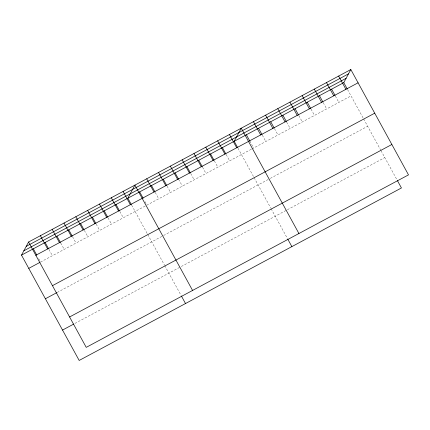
<?xml version="1.0" encoding="UTF-8"?>
<svg xmlns="http://www.w3.org/2000/svg" width="430" height="430" viewBox="0 0 430 430"><rect width="100%" height="100%" fill="white"/><g stroke="black" fill="none" stroke-linecap="round" stroke-linejoin="round"><path stroke-width="0.32" stroke-dasharray="2.15 1.61" d="M145.147 206.077L40.571 262.047L38.05 257.441M251.308 149.258L146.92 205.126L145.028 201.67M251.889 148.947L351.025 95.89M57.206 292.432L162.965 235.833M163.556 235.516L269.105 179.025M270.266 178.402L367.661 126.275M74.938 323.425L180.105 267.137M181.288 266.503L384.802 157.584M347.558 89.553L363.35 118.395M363.656 118.959L380.674 150.049M380.991 150.624L397.127 180.089M335.384 96.067L338.851 102.404M323.209 102.587L326.676 108.919M311.03 109.102L314.502 115.439M298.855 115.616L302.328 121.953M286.681 122.131L290.153 128.468M274.507 128.651L277.979 134.988M262.332 135.165L265.804 141.502M249.841 141.104L253.63 148.017M237.983 148.2L253.775 177.042M254.082 177.606L270.787 208.109M271.104 208.69L287.552 238.736M226.169 154.52L229.636 160.858M214.35 160.847L217.822 167.184M202.535 167.168L206.002 173.505M190.716 173.494L194.188 179.831M178.584 179.24L182.368 186.158M167.082 186.142L170.554 192.479M155.268 192.468L158.734 198.805M131.634 205.115L147.425 233.963M147.732 234.522L164.437 265.03M164.754 265.611L181.202 295.657M119.819 211.442L123.286 217.779M108 217.763L111.472 224.1M96.186 224.089L99.653 230.426M84.366 230.415L87.838 236.753M72.552 236.736L76.019 243.074M60.732 243.063L64.204 249.4M48.918 249.389L52.385 255.721"/><path stroke-width="0.64" d="M397.433 180.654L401.437 187.969L79.168 360.453L21.5 255.124L28.563 242.031L350.832 69.547L408.5 174.876L86.226 347.359L28.563 242.031M21.5 255.124L343.774 82.641L350.832 69.547M26.23 246.352L348.504 73.869M23.833 250.803L346.102 78.319M35.814 255.28L358.088 82.796M28.756 268.374L39.979 262.364M52.449 285.665L374.723 113.181M45.392 298.759L56.615 292.749M69.59 316.974L391.864 144.491M62.527 330.068L73.756 324.059M343.774 82.641L347.241 88.978M338.657 76.062L345.913 89.311M331.6 89.155L335.067 95.492M326.483 82.581L333.739 95.831M319.42 95.675L322.892 102.007M314.308 89.096L321.565 102.345M307.246 102.189L310.718 108.527M302.134 95.61L309.39 108.86M295.071 108.704L298.544 115.041M289.96 102.13L297.216 115.38M282.897 115.219L286.369 121.556M277.785 108.645L285.042 121.894M270.723 121.738L274.195 128.076M265.611 115.159L272.867 128.409M258.548 128.253L262.021 134.59M253.437 121.674L260.688 134.923M246.374 134.767L249.841 141.104M298.925 233.522L241.262 128.194L234.2 141.282L237.666 147.619M287.858 239.3L291.868 246.616M229.443 134.515L236.699 147.764M222.385 147.608L225.852 153.945M217.628 140.841L224.879 154.09M210.566 153.935L214.038 160.272M205.814 147.167L213.065 160.417M198.751 160.256L202.218 166.593M193.994 153.488L201.251 166.738M186.932 166.582L190.404 172.919M182.18 159.815L189.431 173.064M175.118 172.908L178.584 179.24M170.361 166.136L177.617 179.385M163.298 179.229L166.77 185.566M158.546 172.462L165.797 185.712M151.484 185.556L154.95 191.893M146.727 178.789L153.983 192.038M139.664 191.877L143.136 198.214M192.575 290.438L134.912 185.11L127.85 198.203L131.317 204.54M181.508 296.216L185.518 303.532M123.093 191.436L130.349 204.685M116.035 204.529L119.502 210.867M111.279 197.762L118.529 211.006M104.216 210.85L107.688 217.188M99.464 204.083L106.715 217.333M92.402 217.177L95.868 223.514M87.645 210.41L94.901 223.659M80.582 223.503L84.054 229.835M75.831 216.731L83.081 229.98M68.768 229.824L72.235 236.161M64.011 223.057L71.267 236.306M56.948 236.151L60.42 242.488M52.197 229.383L59.447 242.633M45.134 242.472L48.601 248.809M40.377 235.704L47.633 248.954M33.314 248.798L36.786 255.135"/></g></svg>
